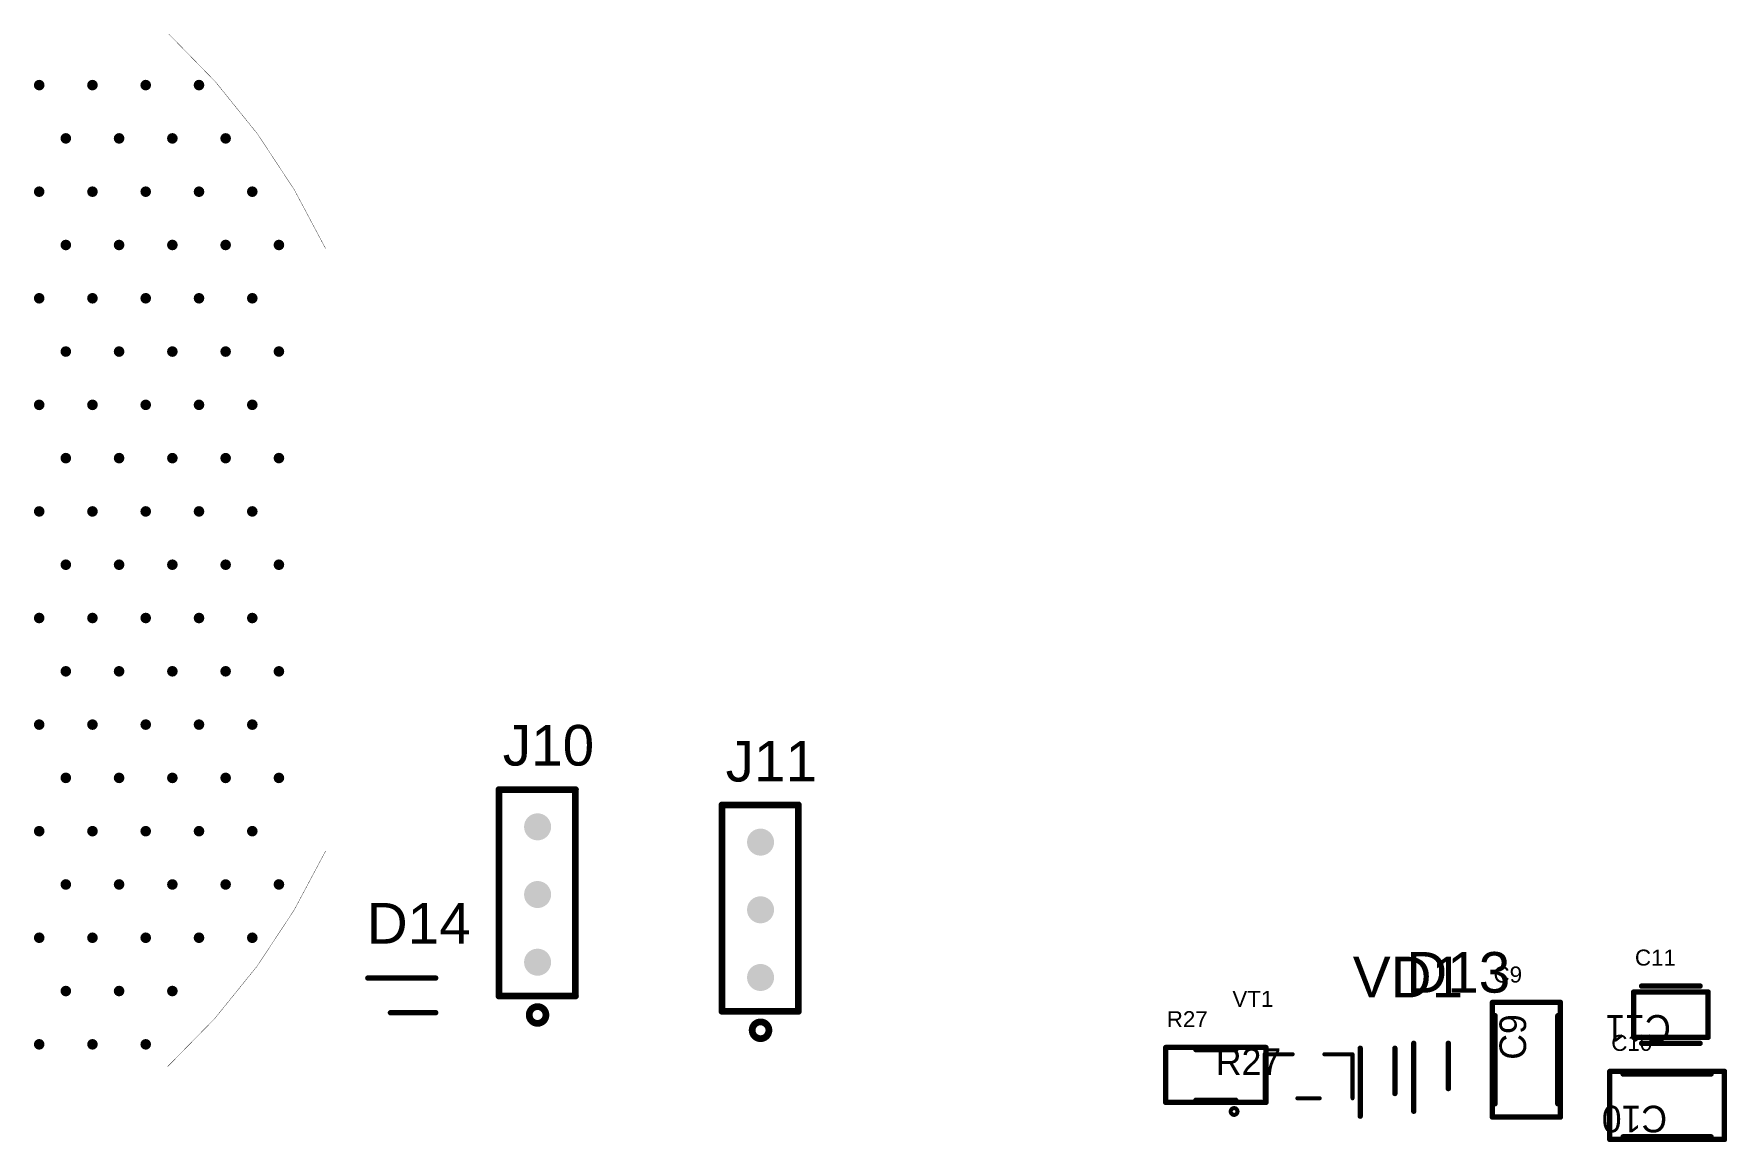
# Model space of a CAD drawing. Header units: millimetres. Extents: x 61 to 211, y 2 to 44.
# Drawn here: x 147.8 to 211.4, y 2.3 to 43.9 of the extents above; entities that cross this region are included whole.
import ezdxf

# ---------------------------------------------------------------- set-up
doc = ezdxf.new("R2010")
doc.units = ezdxf.units.MM
for name, color, linetype in [('BottomOverlay', 54, 'Continuous'), ('Mechanical1', 6, 'Continuous'), ('Mechanical10', 56, 'Continuous'), ('PadHoleLayer', 156, 'Continuous'), ('TopOverlay', 2, 'Continuous'), ('ViaHoleLayer', 16, 'Continuous')]:
    doc.layers.add(name, color=color, linetype=linetype)
doc.styles.add('Arial', font='', dxfattribs={"height": 0.2})
doc.styles.get('Arial').set_extended_font_data('Arial')

# ---------------------------------------------------------------- blocks, each defined once
blk = doc.blocks.new('SOD2513X120N_1')
at = {"layer": 'TopOverlay', "const_width": 0.2}
for points in [[(-1.7, 0.65), (0.85, 0.65)], [(-0.85, -0.65), (0.85, -0.65)]]:
    blk.add_lwpolyline(points, dxfattribs=at)
at = {"layer": 'TopOverlay', "const_width": 0.1}
for points in [[(-1.75, 0.65, 1), (-1.65, 0.65, 1)], [(0.8, 0.65, 1), (0.9, 0.65, 1)], [(-0.9, -0.65, 1), (-0.8, -0.65, 1)], [(0.8, -0.65, 1), (0.9, -0.65, 1)]]:
    blk.add_lwpolyline(points, format="xyb", close=True, dxfattribs=at)
blk = doc.blocks.new('2_54_C__________3________2')
at = {"layer": 'PadHoleLayer'}
h = blk.add_hatch(color=156, dxfattribs=at)
edge = h.paths.add_edge_path()
edge.add_arc((1.981, 0), 0.508, 0, 360)
h = blk.add_hatch(color=156, dxfattribs=at)
edge = h.paths.add_edge_path()
edge.add_arc((4.521, 0), 0.508, 0, 360)
h = blk.add_hatch(color=156, dxfattribs=at)
edge = h.paths.add_edge_path()
edge.add_arc((7.061, 0), 0.508, 0, 360)
at = {"layer": 'BottomOverlay', "const_width": 0.254}
for points in [[(0.711, 1.448), (8.458, 1.448)], [(0.711, 1.448), (0.711, -1.422)], [(8.458, 1.448), (8.458, -1.422)], [(0.711, -1.422), (8.458, -1.422)]]:
    blk.add_lwpolyline(points, dxfattribs=at)
at = {"layer": 'BottomOverlay', "const_width": 0.127}
for points in [[(0.648, 1.448, 1), (0.775, 1.448, 1)], [(0.648, 1.448, 1), (0.775, 1.448, 1)], [(8.395, 1.448, 1), (8.522, 1.448, 1)], [(8.395, 1.448, 1), (8.522, 1.448, 1)], [(0.648, -1.422, 1), (0.775, -1.422, 1)], [(0.648, -1.422, 1), (0.775, -1.422, 1)], [(8.395, -1.422, 1), (8.522, -1.422, 1)], [(8.395, -1.422, 1), (8.522, -1.422, 1)]]:
    blk.add_lwpolyline(points, format="xyb", close=True, dxfattribs=at)
at = {"layer": 'TopOverlay', "const_width": 0.254}
for points in [[(0.711, 1.448), (8.458, 1.448)], [(0.711, 1.448), (0.711, -1.422)], [(8.458, 1.448), (8.458, -1.422)], [(0.711, -1.422), (8.458, -1.422)]]:
    blk.add_lwpolyline(points, dxfattribs=at)
at = {"layer": 'TopOverlay'}
for points, const_width in [([(0.648, 1.448, 1), (0.775, 1.448, 1)], 0.127), ([(0.648, 1.448, 1), (0.775, 1.448, 1)], 0.127), ([(8.395, 1.448, 1), (8.522, 1.448, 1)], 0.127), ([(8.395, 1.448, 1), (8.522, 1.448, 1)], 0.127), ([(0.314, 0, 1), (-0.314, 0, 1)], 0.254), ([(-0.378, 0, 1), (-0.251, 0, 1)], 0.127), ([(0.251, 0, 1), (0.378, 0, 1)], 0.127), ([(0.648, -1.422, 1), (0.775, -1.422, 1)], 0.127), ([(0.648, -1.422, 1), (0.775, -1.422, 1)], 0.127), ([(8.395, -1.422, 1), (8.522, -1.422, 1)], 0.127), ([(8.395, -1.422, 1), (8.522, -1.422, 1)], 0.127)]:
    blk.add_lwpolyline(points, format="xyb", close=True, dxfattribs=dict(at, const_width=const_width))
blk = doc.blocks.new('3_2_54_C______________3')
at = {"layer": 'PadHoleLayer'}
h = blk.add_hatch(color=156, dxfattribs=at)
edge = h.paths.add_edge_path()
edge.add_arc((-3.302, 2.794), 0.508, 0, 360)
h = blk.add_hatch(color=156, dxfattribs=at)
edge = h.paths.add_edge_path()
edge.add_arc((-0.762, 2.794), 0.508, 0, 360)
h = blk.add_hatch(color=156, dxfattribs=at)
edge = h.paths.add_edge_path()
edge.add_arc((1.778, 2.794), 0.508, 0, 360)
at = {"layer": 'BottomOverlay', "const_width": 0.254}
for points in [[(-4.572, 4.242), (3.175, 4.242)], [(-4.572, 4.242), (-4.572, 1.372)], [(3.175, 4.242), (3.175, 1.372)], [(-4.572, 1.372), (3.175, 1.372)]]:
    blk.add_lwpolyline(points, dxfattribs=at)
at = {"layer": 'BottomOverlay', "const_width": 0.127}
for points in [[(-4.636, 4.242, 1), (-4.508, 4.242, 1)], [(-4.636, 4.242, 1), (-4.508, 4.242, 1)], [(3.111, 4.242, 1), (3.239, 4.242, 1)], [(3.111, 4.242, 1), (3.239, 4.242, 1)], [(-4.636, 1.372, 1), (-4.508, 1.372, 1)], [(-4.636, 1.372, 1), (-4.508, 1.372, 1)], [(3.111, 1.372, 1), (3.239, 1.372, 1)], [(3.111, 1.372, 1), (3.239, 1.372, 1)]]:
    blk.add_lwpolyline(points, format="xyb", close=True, dxfattribs=at)
at = {"layer": 'TopOverlay', "const_width": 0.254}
for points in [[(-4.572, 4.242), (3.175, 4.242)], [(-4.572, 4.242), (-4.572, 1.372)], [(3.175, 4.242), (3.175, 1.372)], [(-4.572, 1.372), (3.175, 1.372)]]:
    blk.add_lwpolyline(points, dxfattribs=at)
at = {"layer": 'TopOverlay'}
for points, const_width in [([(-4.636, 4.242, 1), (-4.508, 4.242, 1)], 0.127), ([(-4.636, 4.242, 1), (-4.508, 4.242, 1)], 0.127), ([(3.111, 4.242, 1), (3.239, 4.242, 1)], 0.127), ([(3.111, 4.242, 1), (3.239, 4.242, 1)], 0.127), ([(-4.969, 2.794, 1), (-5.597, 2.794, 1)], 0.254), ([(-5.661, 2.794, 1), (-5.534, 2.794, 1)], 0.127), ([(-5.033, 2.794, 1), (-4.906, 2.794, 1)], 0.127), ([(-4.636, 1.372, 1), (-4.508, 1.372, 1)], 0.127), ([(-4.636, 1.372, 1), (-4.508, 1.372, 1)], 0.127), ([(3.111, 1.372, 1), (3.239, 1.372, 1)], 0.127), ([(3.111, 1.372, 1), (3.239, 1.372, 1)], 0.127)]:
    blk.add_lwpolyline(points, format="xyb", close=True, dxfattribs=dict(at, const_width=const_width))
blk = doc.blocks.new('SOD2513X120N_5')
at = {"layer": 'TopOverlay', "const_width": 0.2}
for points in [[(-1.7, 0.65), (0.85, 0.65)], [(-0.85, -0.65), (0.85, -0.65)]]:
    blk.add_lwpolyline(points, dxfattribs=at)
at = {"layer": 'TopOverlay', "const_width": 0.1}
for points in [[(-1.75, 0.65, 1), (-1.65, 0.65, 1)], [(0.8, 0.65, 1), (0.9, 0.65, 1)], [(-0.9, -0.65, 1), (-0.8, -0.65, 1)], [(0.8, -0.65, 1), (0.9, -0.65, 1)]]:
    blk.add_lwpolyline(points, format="xyb", close=True, dxfattribs=at)
blk = doc.blocks.new('SOD2513X120N_6')
at = {"layer": 'TopOverlay', "const_width": 0.2}
for points in [[(-1.7, 0.65), (0.85, 0.65)], [(-0.85, -0.65), (0.85, -0.65)]]:
    blk.add_lwpolyline(points, dxfattribs=at)
at = {"layer": 'TopOverlay', "const_width": 0.1}
for points in [[(-1.75, 0.65, 1), (-1.65, 0.65, 1)], [(0.8, 0.65, 1), (0.9, 0.65, 1)], [(-0.9, -0.65, 1), (-0.8, -0.65, 1)], [(0.8, -0.65, 1), (0.9, -0.65, 1)]]:
    blk.add_lwpolyline(points, format="xyb", close=True, dxfattribs=at)
blk = doc.blocks.new('SOT23_3_ONS_L_7')
at = {"layer": 'TopOverlay', "const_width": 0.152}
for points in [[(-1.651, -0.826), (-1.651, 0.826)], [(-1.651, 0.826), (-0.597, 0.826)], [(0.597, 0.826), (1.651, 0.826)], [(1.651, -0.826), (1.651, 0.826)], [(-0.419, -0.826), (0.419, -0.826)]]:
    blk.add_lwpolyline(points, dxfattribs=at)
at = {"layer": 'TopOverlay'}
for points, const_width in [([(-1.689, 0.826, 1), (-1.613, 0.826, 1)], 0.0762), ([(-1.689, 0.826, 1), (-1.613, 0.826, 1)], 0.0762), ([(-0.635, 0.826, 1), (-0.559, 0.826, 1)], 0.0762), ([(0.559, 0.826, 1), (0.635, 0.826, 1)], 0.0762), ([(1.613, 0.826, 1), (1.689, 0.826, 1)], 0.0762), ([(1.613, 0.826, 1), (1.689, 0.826, 1)], 0.0762), ([(-2.667, -1.321, 1), (-2.921, -1.321, 1)], 0.152), ([(-2.959, -1.321, 1), (-2.883, -1.321, 1)], 0.0762), ([(-2.705, -1.321, 1), (-2.629, -1.321, 1)], 0.0762), ([(-1.689, -0.826, 1), (-1.613, -0.826, 1)], 0.0762), ([(-0.457, -0.826, 1), (-0.381, -0.826, 1)], 0.0762), ([(0.381, -0.826, 1), (0.457, -0.826, 1)], 0.0762), ([(1.613, -0.826, 1), (1.689, -0.826, 1)], 0.0762)]:
    blk.add_lwpolyline(points, format="xyb", close=True, dxfattribs=dict(at, const_width=const_width))
blk = doc.blocks.new('V______CRCW0603__3_IPC_A_8')
at = {"layer": 'Mechanical10', "const_width": 0.2}
for points in [[(-1.883, -1.031), (-1.883, 1.031)], [(-1.883, 1.031), (1.883, 1.031)], [(1.883, -1.031), (1.883, 1.031)], [(-1.883, -1.031), (1.883, -1.031)]]:
    blk.add_lwpolyline(points, dxfattribs=at)
at = {"layer": 'Mechanical10', "const_width": 0.1}
for points in [[(-1.933, 1.031, 1), (-1.833, 1.031, 1)], [(-1.933, 1.031, 1), (-1.833, 1.031, 1)], [(1.833, 1.031, 1), (1.933, 1.031, 1)], [(1.833, 1.031, 1), (1.933, 1.031, 1)], [(-1.933, -1.031, 1), (-1.833, -1.031, 1)], [(-1.933, -1.031, 1), (-1.833, -1.031, 1)], [(1.833, -1.031, 1), (1.933, -1.031, 1)], [(1.833, -1.031, 1), (1.933, -1.031, 1)]]:
    blk.add_lwpolyline(points, format="xyb", close=True, dxfattribs=at)
at = {"layer": 'TopOverlay', "const_width": 0.2}
for points in [[(-0.75, 0.95), (0.75, 0.95)], [(-0.75, -0.95), (0.75, -0.95)]]:
    blk.add_lwpolyline(points, dxfattribs=at)
at = {"layer": 'TopOverlay', "const_width": 0.1}
for points in [[(-0.8, 0.95, 1), (-0.7, 0.95, 1)], [(0.7, 0.95, 1), (0.8, 0.95, 1)], [(-0.8, -0.95, 1), (-0.7, -0.95, 1)], [(0.7, -0.95, 1), (0.8, -0.95, 1)]]:
    blk.add_lwpolyline(points, format="xyb", close=True, dxfattribs=at)
at = {"layer": 'Mechanical10'}
blk.add_text('R27', height=1, dxfattribs=at).set_placement((0, 0))
blk = doc.blocks.new('KEMET_C0805C_DN_MFG_9')
at = {"layer": 'Mechanical10', "const_width": 0.2}
for points in [[(-1.4, 0.85), (-1.4, -0.85)], [(1.4, 0.85), (-1.4, 0.85)], [(1.4, 0.85), (1.4, -0.85)], [(1.4, -0.85), (-1.4, -0.85)]]:
    blk.add_lwpolyline(points, dxfattribs=at)
at = {"layer": 'Mechanical10', "const_width": 0.1}
for points in [[(-1.45, 0.85, 1), (-1.35, 0.85, 1)], [(-1.45, 0.85, 1), (-1.35, 0.85, 1)], [(1.35, 0.85, 1), (1.45, 0.85, 1)], [(1.35, 0.85, 1), (1.45, 0.85, 1)], [(-1.45, -0.85, 1), (-1.35, -0.85, 1)], [(-1.45, -0.85, 1), (-1.35, -0.85, 1)], [(1.35, -0.85, 1), (1.45, -0.85, 1)], [(1.35, -0.85, 1), (1.45, -0.85, 1)]]:
    blk.add_lwpolyline(points, format="xyb", close=True, dxfattribs=at)
at = {"layer": 'TopOverlay', "const_width": 0.2}
for points in [[(1.1, 1.075), (-1.1, 1.075)], [(1.1, -1.075), (-1.1, -1.075)]]:
    blk.add_lwpolyline(points, dxfattribs=at)
at = {"layer": 'TopOverlay', "const_width": 0.1}
for points in [[(-1.15, 1.075, 1), (-1.05, 1.075, 1)], [(1.05, 1.075, 1), (1.15, 1.075, 1)], [(-1.15, -1.075, 1), (-1.05, -1.075, 1)], [(1.05, -1.075, 1), (1.15, -1.075, 1)]]:
    blk.add_lwpolyline(points, format="xyb", close=True, dxfattribs=at)
at = {"layer": 'Mechanical10'}
blk.add_text('C11', height=1, dxfattribs=at).set_placement((0, 0.011))
blk = doc.blocks.new('KEMET_C0805C_DN_IPC_A_10')
at = {"layer": 'Mechanical10', "const_width": 0.2}
for points in [[(2.153, 1.278), (-2.153, 1.278)], [(-2.153, 1.278), (-2.153, -1.278)], [(2.153, 1.278), (2.153, -1.278)], [(2.153, -1.278), (-2.153, -1.278)]]:
    blk.add_lwpolyline(points, dxfattribs=at)
at = {"layer": 'Mechanical10', "const_width": 0.1}
for points in [[(-2.203, 1.278, 1), (-2.103, 1.278, 1)], [(-2.203, 1.278, 1), (-2.103, 1.278, 1)], [(2.103, 1.278, 1), (2.203, 1.278, 1)], [(2.103, 1.278, 1), (2.203, 1.278, 1)], [(-2.203, -1.278, 1), (-2.103, -1.278, 1)], [(-2.203, -1.278, 1), (-2.103, -1.278, 1)], [(2.103, -1.278, 1), (2.203, -1.278, 1)], [(2.103, -1.278, 1), (2.203, -1.278, 1)]]:
    blk.add_lwpolyline(points, format="xyb", close=True, dxfattribs=at)
at = {"layer": 'TopOverlay', "const_width": 0.2}
for points in [[(1.653, 1.178), (-1.653, 1.178)], [(1.653, -1.178), (-1.653, -1.178)]]:
    blk.add_lwpolyline(points, dxfattribs=at)
at = {"layer": 'TopOverlay', "const_width": 0.1}
for points in [[(-1.703, 1.178, 1), (-1.603, 1.178, 1)], [(1.603, 1.178, 1), (1.703, 1.178, 1)], [(-1.703, -1.178, 1), (-1.603, -1.178, 1)], [(1.603, -1.178, 1), (1.703, -1.178, 1)]]:
    blk.add_lwpolyline(points, format="xyb", close=True, dxfattribs=at)
at = {"layer": 'Mechanical10'}
blk.add_text('C10', height=1, dxfattribs=at).set_placement((0, 0.011))
blk = doc.blocks.new('KEMET_C0805C_DN_IPC_A_11')
at = {"layer": 'Mechanical10', "const_width": 0.2}
for points in [[(-2.153, 1.278), (2.153, 1.278)], [(-2.153, 1.278), (-2.153, -1.278)], [(2.153, 1.278), (2.153, -1.278)], [(-2.153, -1.278), (2.153, -1.278)]]:
    blk.add_lwpolyline(points, dxfattribs=at)
at = {"layer": 'Mechanical10', "const_width": 0.1}
for points in [[(-2.203, 1.278, 1), (-2.103, 1.278, 1)], [(-2.203, 1.278, 1), (-2.103, 1.278, 1)], [(2.103, 1.278, 1), (2.203, 1.278, 1)], [(2.103, 1.278, 1), (2.203, 1.278, 1)], [(-2.203, -1.278, 1), (-2.103, -1.278, 1)], [(-2.203, -1.278, 1), (-2.103, -1.278, 1)], [(2.103, -1.278, 1), (2.203, -1.278, 1)], [(2.103, -1.278, 1), (2.203, -1.278, 1)]]:
    blk.add_lwpolyline(points, format="xyb", close=True, dxfattribs=at)
at = {"layer": 'TopOverlay', "const_width": 0.2}
for points in [[(-1.653, 1.178), (1.653, 1.178)], [(-1.653, -1.178), (1.653, -1.178)]]:
    blk.add_lwpolyline(points, dxfattribs=at)
at = {"layer": 'TopOverlay', "const_width": 0.1}
for points in [[(-1.703, 1.178, 1), (-1.603, 1.178, 1)], [(1.603, 1.178, 1), (1.703, 1.178, 1)], [(-1.703, -1.178, 1), (-1.603, -1.178, 1)], [(1.603, -1.178, 1), (1.703, -1.178, 1)]]:
    blk.add_lwpolyline(points, format="xyb", close=True, dxfattribs=at)
at = {"layer": 'Mechanical10'}
blk.add_text('C9', height=1, dxfattribs=at).set_placement((0, 0.011))

msp = doc.modelspace()

# ---------------------------------------------------------------- hatches: boundary and pattern name
at = {"layer": 'ViaHoleLayer'}
h = msp.add_hatch(color=16, dxfattribs=at)
edge = h.paths.add_edge_path()
edge.add_arc((148, 42), 0.2, 0, 360)
h = msp.add_hatch(color=16, dxfattribs=at)
edge = h.paths.add_edge_path()
edge.add_arc((150, 42), 0.2, 0, 360)
h = msp.add_hatch(color=16, dxfattribs=at)
edge = h.paths.add_edge_path()
edge.add_arc((152, 42), 0.2, 0, 360)
h = msp.add_hatch(color=16, dxfattribs=at)
edge = h.paths.add_edge_path()
edge.add_arc((154, 42), 0.2, 0, 360)
h = msp.add_hatch(color=16, dxfattribs=at)
edge = h.paths.add_edge_path()
edge.add_arc((149, 40), 0.2, 0, 360)
h = msp.add_hatch(color=16, dxfattribs=at)
edge = h.paths.add_edge_path()
edge.add_arc((151, 40), 0.2, 0, 360)
h = msp.add_hatch(color=16, dxfattribs=at)
edge = h.paths.add_edge_path()
edge.add_arc((153, 40), 0.2, 0, 360)
h = msp.add_hatch(color=16, dxfattribs=at)
edge = h.paths.add_edge_path()
edge.add_arc((155, 40), 0.2, 0, 360)
h = msp.add_hatch(color=16, dxfattribs=at)
edge = h.paths.add_edge_path()
edge.add_arc((148, 38), 0.2, 0, 360)
h = msp.add_hatch(color=16, dxfattribs=at)
edge = h.paths.add_edge_path()
edge.add_arc((150, 38), 0.2, 0, 360)
h = msp.add_hatch(color=16, dxfattribs=at)
edge = h.paths.add_edge_path()
edge.add_arc((152, 38), 0.2, 0, 360)
h = msp.add_hatch(color=16, dxfattribs=at)
edge = h.paths.add_edge_path()
edge.add_arc((154, 38), 0.2, 0, 360)
h = msp.add_hatch(color=16, dxfattribs=at)
edge = h.paths.add_edge_path()
edge.add_arc((156, 38), 0.2, 0, 360)
h = msp.add_hatch(color=16, dxfattribs=at)
edge = h.paths.add_edge_path()
edge.add_arc((149, 36), 0.2, 0, 360)
h = msp.add_hatch(color=16, dxfattribs=at)
edge = h.paths.add_edge_path()
edge.add_arc((151, 36), 0.2, 0, 360)
h = msp.add_hatch(color=16, dxfattribs=at)
edge = h.paths.add_edge_path()
edge.add_arc((153, 36), 0.2, 0, 360)
h = msp.add_hatch(color=16, dxfattribs=at)
edge = h.paths.add_edge_path()
edge.add_arc((155, 36), 0.2, 0, 360)
h = msp.add_hatch(color=16, dxfattribs=at)
edge = h.paths.add_edge_path()
edge.add_arc((157, 36), 0.2, 0, 360)
h = msp.add_hatch(color=16, dxfattribs=at)
edge = h.paths.add_edge_path()
edge.add_arc((148, 34), 0.2, 0, 360)
h = msp.add_hatch(color=16, dxfattribs=at)
edge = h.paths.add_edge_path()
edge.add_arc((150, 34), 0.2, 0, 360)
h = msp.add_hatch(color=16, dxfattribs=at)
edge = h.paths.add_edge_path()
edge.add_arc((152, 34), 0.2, 0, 360)
h = msp.add_hatch(color=16, dxfattribs=at)
edge = h.paths.add_edge_path()
edge.add_arc((154, 34), 0.2, 0, 360)
h = msp.add_hatch(color=16, dxfattribs=at)
edge = h.paths.add_edge_path()
edge.add_arc((156, 34), 0.2, 0, 360)
h = msp.add_hatch(color=16, dxfattribs=at)
edge = h.paths.add_edge_path()
edge.add_arc((149, 32), 0.2, 0, 360)
h = msp.add_hatch(color=16, dxfattribs=at)
edge = h.paths.add_edge_path()
edge.add_arc((151, 32), 0.2, 0, 360)
h = msp.add_hatch(color=16, dxfattribs=at)
edge = h.paths.add_edge_path()
edge.add_arc((153, 32), 0.2, 0, 360)
h = msp.add_hatch(color=16, dxfattribs=at)
edge = h.paths.add_edge_path()
edge.add_arc((155, 32), 0.2, 0, 360)
h = msp.add_hatch(color=16, dxfattribs=at)
edge = h.paths.add_edge_path()
edge.add_arc((157, 32), 0.2, 0, 360)
h = msp.add_hatch(color=16, dxfattribs=at)
edge = h.paths.add_edge_path()
edge.add_arc((148, 30), 0.2, 0, 360)
h = msp.add_hatch(color=16, dxfattribs=at)
edge = h.paths.add_edge_path()
edge.add_arc((150, 30), 0.2, 0, 360)
h = msp.add_hatch(color=16, dxfattribs=at)
edge = h.paths.add_edge_path()
edge.add_arc((152, 30), 0.2, 0, 360)
h = msp.add_hatch(color=16, dxfattribs=at)
edge = h.paths.add_edge_path()
edge.add_arc((154, 30), 0.2, 0, 360)
h = msp.add_hatch(color=16, dxfattribs=at)
edge = h.paths.add_edge_path()
edge.add_arc((156, 30), 0.2, 0, 360)
h = msp.add_hatch(color=16, dxfattribs=at)
edge = h.paths.add_edge_path()
edge.add_arc((149, 28), 0.2, 0, 360)
h = msp.add_hatch(color=16, dxfattribs=at)
edge = h.paths.add_edge_path()
edge.add_arc((151, 28), 0.2, 0, 360)
h = msp.add_hatch(color=16, dxfattribs=at)
edge = h.paths.add_edge_path()
edge.add_arc((153, 28), 0.2, 0, 360)
h = msp.add_hatch(color=16, dxfattribs=at)
edge = h.paths.add_edge_path()
edge.add_arc((155, 28), 0.2, 0, 360)
h = msp.add_hatch(color=16, dxfattribs=at)
edge = h.paths.add_edge_path()
edge.add_arc((157, 28), 0.2, 0, 360)
h = msp.add_hatch(color=16, dxfattribs=at)
edge = h.paths.add_edge_path()
edge.add_arc((148, 26), 0.2, 0, 360)
h = msp.add_hatch(color=16, dxfattribs=at)
edge = h.paths.add_edge_path()
edge.add_arc((150, 26), 0.2, 0, 360)
h = msp.add_hatch(color=16, dxfattribs=at)
edge = h.paths.add_edge_path()
edge.add_arc((152, 26), 0.2, 0, 360)
h = msp.add_hatch(color=16, dxfattribs=at)
edge = h.paths.add_edge_path()
edge.add_arc((154, 26), 0.2, 0, 360)
h = msp.add_hatch(color=16, dxfattribs=at)
edge = h.paths.add_edge_path()
edge.add_arc((156, 26), 0.2, 0, 360)
h = msp.add_hatch(color=16, dxfattribs=at)
edge = h.paths.add_edge_path()
edge.add_arc((149, 24), 0.2, 0, 360)
h = msp.add_hatch(color=16, dxfattribs=at)
edge = h.paths.add_edge_path()
edge.add_arc((151, 24), 0.2, 0, 360)
h = msp.add_hatch(color=16, dxfattribs=at)
edge = h.paths.add_edge_path()
edge.add_arc((153, 24), 0.2, 0, 360)
h = msp.add_hatch(color=16, dxfattribs=at)
edge = h.paths.add_edge_path()
edge.add_arc((155, 24), 0.2, 0, 360)
h = msp.add_hatch(color=16, dxfattribs=at)
edge = h.paths.add_edge_path()
edge.add_arc((157, 24), 0.2, 0, 360)
h = msp.add_hatch(color=16, dxfattribs=at)
edge = h.paths.add_edge_path()
edge.add_arc((148, 22), 0.2, 0, 360)
h = msp.add_hatch(color=16, dxfattribs=at)
edge = h.paths.add_edge_path()
edge.add_arc((150, 22), 0.2, 0, 360)
h = msp.add_hatch(color=16, dxfattribs=at)
edge = h.paths.add_edge_path()
edge.add_arc((152, 22), 0.2, 0, 360)
h = msp.add_hatch(color=16, dxfattribs=at)
edge = h.paths.add_edge_path()
edge.add_arc((154, 22), 0.2, 0, 360)
h = msp.add_hatch(color=16, dxfattribs=at)
edge = h.paths.add_edge_path()
edge.add_arc((156, 22), 0.2, 0, 360)
h = msp.add_hatch(color=16, dxfattribs=at)
edge = h.paths.add_edge_path()
edge.add_arc((149, 20), 0.2, 0, 360)
h = msp.add_hatch(color=16, dxfattribs=at)
edge = h.paths.add_edge_path()
edge.add_arc((151, 20), 0.2, 0, 360)
h = msp.add_hatch(color=16, dxfattribs=at)
edge = h.paths.add_edge_path()
edge.add_arc((153, 20), 0.2, 0, 360)
h = msp.add_hatch(color=16, dxfattribs=at)
edge = h.paths.add_edge_path()
edge.add_arc((155, 20), 0.2, 0, 360)
h = msp.add_hatch(color=16, dxfattribs=at)
edge = h.paths.add_edge_path()
edge.add_arc((157, 20), 0.2, 0, 360)
h = msp.add_hatch(color=16, dxfattribs=at)
edge = h.paths.add_edge_path()
edge.add_arc((148, 18), 0.2, 0, 360)
h = msp.add_hatch(color=16, dxfattribs=at)
edge = h.paths.add_edge_path()
edge.add_arc((150, 18), 0.2, 0, 360)
h = msp.add_hatch(color=16, dxfattribs=at)
edge = h.paths.add_edge_path()
edge.add_arc((152, 18), 0.2, 0, 360)
h = msp.add_hatch(color=16, dxfattribs=at)
edge = h.paths.add_edge_path()
edge.add_arc((154, 18), 0.2, 0, 360)
h = msp.add_hatch(color=16, dxfattribs=at)
edge = h.paths.add_edge_path()
edge.add_arc((156, 18), 0.2, 0, 360)
h = msp.add_hatch(color=16, dxfattribs=at)
edge = h.paths.add_edge_path()
edge.add_arc((149, 16), 0.2, 0, 360)
h = msp.add_hatch(color=16, dxfattribs=at)
edge = h.paths.add_edge_path()
edge.add_arc((151, 16), 0.2, 0, 360)
h = msp.add_hatch(color=16, dxfattribs=at)
edge = h.paths.add_edge_path()
edge.add_arc((153, 16), 0.2, 0, 360)
h = msp.add_hatch(color=16, dxfattribs=at)
edge = h.paths.add_edge_path()
edge.add_arc((155, 16), 0.2, 0, 360)
h = msp.add_hatch(color=16, dxfattribs=at)
edge = h.paths.add_edge_path()
edge.add_arc((157, 16), 0.2, 0, 360)
h = msp.add_hatch(color=16, dxfattribs=at)
edge = h.paths.add_edge_path()
edge.add_arc((148, 14), 0.2, 0, 360)
h = msp.add_hatch(color=16, dxfattribs=at)
edge = h.paths.add_edge_path()
edge.add_arc((150, 14), 0.2, 0, 360)
h = msp.add_hatch(color=16, dxfattribs=at)
edge = h.paths.add_edge_path()
edge.add_arc((152, 14), 0.2, 0, 360)
h = msp.add_hatch(color=16, dxfattribs=at)
edge = h.paths.add_edge_path()
edge.add_arc((154, 14), 0.2, 0, 360)
h = msp.add_hatch(color=16, dxfattribs=at)
edge = h.paths.add_edge_path()
edge.add_arc((156, 14), 0.2, 0, 360)
h = msp.add_hatch(color=16, dxfattribs=at)
edge = h.paths.add_edge_path()
edge.add_arc((149, 12), 0.2, 0, 360)
h = msp.add_hatch(color=16, dxfattribs=at)
edge = h.paths.add_edge_path()
edge.add_arc((151, 12), 0.2, 0, 360)
h = msp.add_hatch(color=16, dxfattribs=at)
edge = h.paths.add_edge_path()
edge.add_arc((153, 12), 0.2, 0, 360)
h = msp.add_hatch(color=16, dxfattribs=at)
edge = h.paths.add_edge_path()
edge.add_arc((155, 12), 0.2, 0, 360)
h = msp.add_hatch(color=16, dxfattribs=at)
edge = h.paths.add_edge_path()
edge.add_arc((157, 12), 0.2, 0, 360)
h = msp.add_hatch(color=16, dxfattribs=at)
edge = h.paths.add_edge_path()
edge.add_arc((148, 10), 0.2, 0, 360)
h = msp.add_hatch(color=16, dxfattribs=at)
edge = h.paths.add_edge_path()
edge.add_arc((150, 10), 0.2, 0, 360)
h = msp.add_hatch(color=16, dxfattribs=at)
edge = h.paths.add_edge_path()
edge.add_arc((152, 10), 0.2, 0, 360)
h = msp.add_hatch(color=16, dxfattribs=at)
edge = h.paths.add_edge_path()
edge.add_arc((154, 10), 0.2, 0, 360)
h = msp.add_hatch(color=16, dxfattribs=at)
edge = h.paths.add_edge_path()
edge.add_arc((156, 10), 0.2, 0, 360)
h = msp.add_hatch(color=16, dxfattribs=at)
edge = h.paths.add_edge_path()
edge.add_arc((149, 8), 0.2, 0, 360)
h = msp.add_hatch(color=16, dxfattribs=at)
edge = h.paths.add_edge_path()
edge.add_arc((151, 8), 0.2, 0, 360)
h = msp.add_hatch(color=16, dxfattribs=at)
edge = h.paths.add_edge_path()
edge.add_arc((153, 8), 0.2, 0, 360)
h = msp.add_hatch(color=16, dxfattribs=at)
edge = h.paths.add_edge_path()
edge.add_arc((148, 6), 0.2, 0, 360)
h = msp.add_hatch(color=16, dxfattribs=at)
edge = h.paths.add_edge_path()
edge.add_arc((150, 6), 0.2, 0, 360)
h = msp.add_hatch(color=16, dxfattribs=at)
edge = h.paths.add_edge_path()
edge.add_arc((152, 6), 0.2, 0, 360)

# ---------------------------------------------------------------- linework, layer by layer
at = {"layer": 'Mechanical1', "const_width": 0.0127}
for points in [[(152.867, 43.916, -0.095044), (158.749, 35.873)], [(158.749, 13.249, -0.095647), (152.821, 5.163)]]:
    msp.add_lwpolyline(points, format="xyb", dxfattribs=at)
at = {"layer": 'Mechanical1', "const_width": 0.00635}
for points in [[(152.864, 43.916, 1), (152.87, 43.916, 1)], [(158.746, 35.873, 1), (158.753, 35.873, 1)], [(158.746, 13.249, 1), (158.753, 13.249, 1)], [(152.817, 5.163, 1), (152.824, 5.163, 1)]]:
    msp.add_lwpolyline(points, format="xyb", close=True, dxfattribs=at)
at = {"layer": 'TopOverlay', "const_width": 0.0127}
for points in [[(152.867, 43.916, -0.095044), (158.749, 35.873)], [(158.749, 13.249, -0.095647), (152.821, 5.163)]]:
    msp.add_lwpolyline(points, format="xyb", dxfattribs=at)
at = {"layer": 'TopOverlay', "const_width": 0.00635}
for points in [[(152.864, 43.916, 1), (152.87, 43.916, 1)], [(158.746, 35.873, 1), (158.753, 35.873, 1)], [(158.746, 13.249, 1), (158.753, 13.249, 1)], [(152.817, 5.163, 1), (152.824, 5.163, 1)]]:
    msp.add_lwpolyline(points, format="xyb", close=True, dxfattribs=at)

# ---------------------------------------------------------------- block references
for name, p, rotation in [('3_2_54_C______________3', (169.505, 12.385), 90), ('2_54_C__________3________2', (175.082, 6.528), 90), ('KEMET_C0805C_DN_MFG_9', (209.259, 7.112), 180), ('KEMET_C0805C_DN_IPC_A_11', (203.835, 5.422), 90), ('SOD2513X120N_5', (198.247, 5.004), 90), ('SOD2513X120N_6', (200.254, 5.188), 90), ('KEMET_C0805C_DN_IPC_A_10', (209.118, 3.708), 180)]:
    msp.add_blockref(name, p, dxfattribs=dict(rotation=rotation))
for name, p in [('SOD2513X120N_1', (162.037, 7.838)), ('V______CRCW0603__3_IPC_A_8', (192.176, 4.851)), ('SOT23_3_ONS_L_7', (195.656, 4.801))]:
    msp.add_blockref(name, p)

# ---------------------------------------------------------------- texts
at = {"layer": 'TopOverlay', "style": 'Arial'}
for s, height, p in [('J10', 1.524, (165.403, 16.462)), ('J11', 1.524, (173.772, 15.865)), ('D14', 1.524, (160.297, 9.781)), ('C11', 0.6, (207.91, 8.956)), ('VD1', 1.524, (197.318, 7.762)), ('D13', 1.524, (199.324, 7.94)), ('C9', 0.6, (202.601, 8.321)), ('VT1', 0.6, (192.797, 7.407)), ('R27', 0.6, (190.333, 6.645)), ('C10', 0.6, (207.021, 5.756))]:
    msp.add_text(s, height=height, dxfattribs=at).set_placement(p)

doc.saveas('drawing.dxf')
